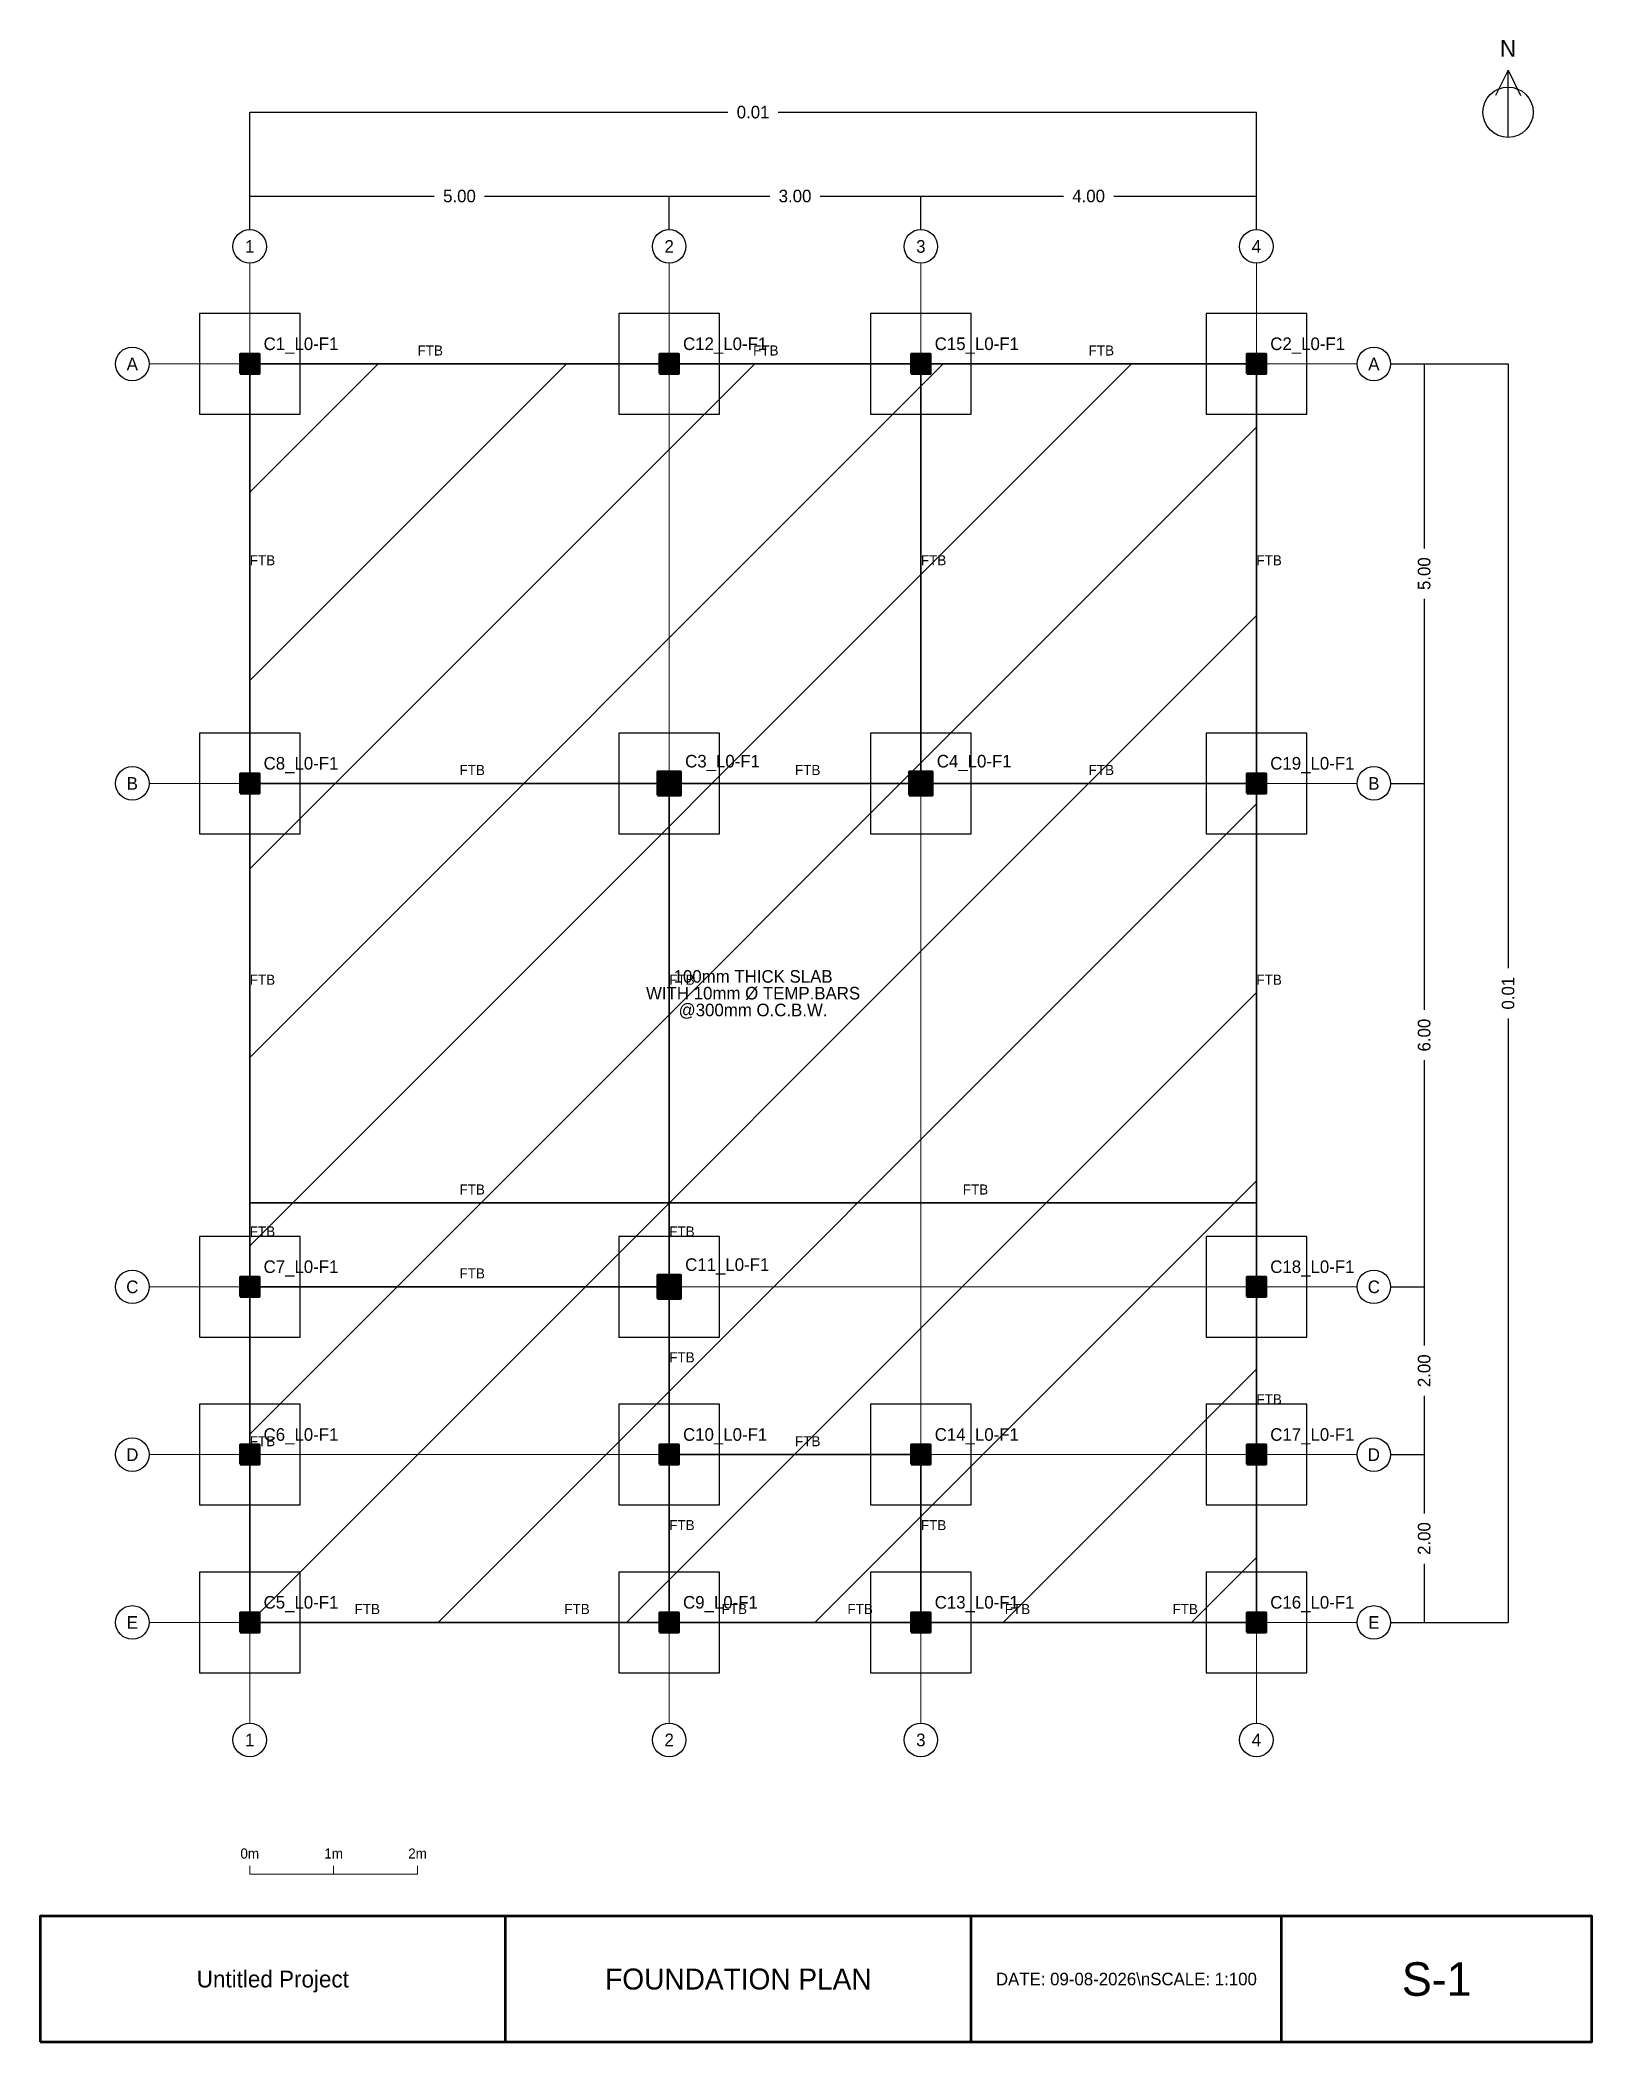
# Model space of a CAD drawing. Header units: millimetres. Extents: x -2500 to 16000, y -5000 to 18860.
import ezdxf
from ezdxf.enums import TextEntityAlignment as Align

# ---------------------------------------------------------------- set-up
doc = ezdxf.new("R2010")
doc.units = ezdxf.units.MM
doc.linetypes.add('DASHED', pattern=[5, -5])
for name, color, linetype, lineweight in [('BEAMS', 3, 'DASHED', 35), ('COLUMNS', 1, 'CONTINUOUS', 50), ('DIMENSIONS', 2, 'CONTINUOUS', 18), ('FOOTINGS', 5, 'DASHED', 25), ('GRID', 8, 'CONTINUOUS', 18), ('GRID_BUBBLE', 8, 'CONTINUOUS', 25), ('NORTH_ARROW', 7, 'CONTINUOUS', 25), ('SCALE_BAR', 7, 'CONTINUOUS', 18), ('SLAB_HATCH', 8, 'CONTINUOUS', 13), ('SLAB_NOTES', 7, 'CONTINUOUS', 18), ('TITLE_BLOCK', 7, 'CONTINUOUS', 50)]:
    doc.layers.add(name, color=color, linetype=linetype, lineweight=lineweight)
doc.dimstyles.new('ARCH_DIM', dxfattribs={"dimtxt": 150, "dimasz": 2.5, "dimexe": 1.25, "dimexo": 0.625, "dimtad": 1, "dimcen": 2.5, "dimclrd": 2, "dimclre": 2, "dimclrt": 2, "dimazin": 3, "dimtfac": 1, "dimtmove": 0, "dimatfit": 3})

# ---------------------------------------------------------------- blocks, each defined once
blk = doc.blocks.new('_CLOSEDFILLED')
at = {"color": 0, "linetype": 'BYBLOCK'}
blk.add_solid([(-1, 0), (0, 0), (-1, 0)], dxfattribs=at)
blk = doc.blocks.new('*D1')
at = {"color": 2}
for p, q in [((0, 16600), (0, 17000)), ((0.25, 17000), (2200, 17000)), ((2800, 17000), (4999.75, 17000)), ((5000, 16600), (5000, 17000))]:
    blk.add_line(p, q, dxfattribs=at)
at = {"layer": 'Defpoints'}
for p in [(0, 17000), (0, 16600), (5000, 16600)]:
    blk.add_point(p, dxfattribs=at)
at = {"layer": 'DIMENSIONS', "color": 2, "xscale": 0.25, "yscale": 0.25, "rotation": 180}
blk.add_blockref('_CLOSEDFILLED', (0, 17000), dxfattribs=at)
at = {"layer": 'DIMENSIONS', "color": 2, "xscale": 0.25, "yscale": 0.25}
blk.add_blockref('_CLOSEDFILLED', (5000, 17000), dxfattribs=at)
at = {"layer": 'DIMENSIONS', "color": 2, "insert": (2500, 17000), "char_height": 150, "attachment_point": 5}
blk.add_mtext('5.00', dxfattribs=at)
blk = doc.blocks.new('*D2')
at = {"color": 2}
for p, q in [((5000, 16600), (5000, 17000)), ((5000.25, 17000), (6200, 17000)), ((6800, 17000), (7999.75, 17000)), ((8000, 16600), (8000, 17000))]:
    blk.add_line(p, q, dxfattribs=at)
at = {"layer": 'Defpoints'}
for p in [(5000, 17000), (5000, 16600), (8000, 16600)]:
    blk.add_point(p, dxfattribs=at)
at = {"layer": 'DIMENSIONS', "color": 2, "xscale": 0.25, "yscale": 0.25, "rotation": 180}
blk.add_blockref('_CLOSEDFILLED', (5000, 17000), dxfattribs=at)
at = {"layer": 'DIMENSIONS', "color": 2, "xscale": 0.25, "yscale": 0.25}
blk.add_blockref('_CLOSEDFILLED', (8000, 17000), dxfattribs=at)
at = {"layer": 'DIMENSIONS', "color": 2, "insert": (6500, 17000), "char_height": 150, "attachment_point": 5}
blk.add_mtext('3.00', dxfattribs=at)
blk = doc.blocks.new('*D3')
at = {"color": 2}
for p, q in [((8000, 16600), (8000, 17000)), ((8000.25, 17000), (9700, 17000)), ((10300, 17000), (11999.75, 17000)), ((12000, 16600), (12000, 17000))]:
    blk.add_line(p, q, dxfattribs=at)
at = {"layer": 'Defpoints'}
for p in [(8000, 17000), (8000, 16600), (12000, 16600)]:
    blk.add_point(p, dxfattribs=at)
at = {"layer": 'DIMENSIONS', "color": 2, "xscale": 0.25, "yscale": 0.25, "rotation": 180}
blk.add_blockref('_CLOSEDFILLED', (8000, 17000), dxfattribs=at)
at = {"layer": 'DIMENSIONS', "color": 2, "xscale": 0.25, "yscale": 0.25}
blk.add_blockref('_CLOSEDFILLED', (12000, 17000), dxfattribs=at)
at = {"layer": 'DIMENSIONS', "color": 2, "insert": (10000, 17000), "char_height": 150, "attachment_point": 5}
blk.add_mtext('4.00', dxfattribs=at)
blk = doc.blocks.new('*D4')
at = {"color": 2}
for p, q in [((0, 16600), (0, 18000)), ((0.25, 18000), (5700, 18000)), ((6300, 18000), (11999.75, 18000)), ((12000, 16600), (12000, 18000))]:
    blk.add_line(p, q, dxfattribs=at)
at = {"layer": 'Defpoints'}
for p in [(0, 18000), (0, 16600), (12000, 16600)]:
    blk.add_point(p, dxfattribs=at)
at = {"layer": 'DIMENSIONS', "color": 2, "xscale": 0.25, "yscale": 0.25, "rotation": 180}
blk.add_blockref('_CLOSEDFILLED', (0, 18000), dxfattribs=at)
at = {"layer": 'DIMENSIONS', "color": 2, "xscale": 0.25, "yscale": 0.25}
blk.add_blockref('_CLOSEDFILLED', (12000, 18000), dxfattribs=at)
at = {"layer": 'DIMENSIONS', "color": 2, "insert": (6000, 18000), "char_height": 150, "attachment_point": 5}
blk.add_mtext('0.01', dxfattribs=at)
blk = doc.blocks.new('*D5')
at = {"color": 2}
for p, q in [((13600, 15000), (14000, 15000)), ((14000, 15000.25), (14000, 12800)), ((14000, 12200), (14000, 9999.75)), ((13600, 10000), (14000, 10000))]:
    blk.add_line(p, q, dxfattribs=at)
at = {"layer": 'Defpoints'}
for p in [(13600, 15000), (14000, 15000), (13600, 10000)]:
    blk.add_point(p, dxfattribs=at)
at = {"layer": 'DIMENSIONS', "color": 2, "xscale": 0.25, "yscale": 0.25}
for p, rotation in [((14000, 15000), 270), ((14000, 10000), 90)]:
    blk.add_blockref('_CLOSEDFILLED', p, dxfattribs=dict(at, rotation=rotation))
at = {"layer": 'DIMENSIONS', "color": 2, "insert": (14000, 12500), "char_height": 150, "attachment_point": 5, "rotation": 90}
blk.add_mtext('5.00', dxfattribs=at)
blk = doc.blocks.new('*D6')
at = {"color": 2}
for p, q in [((13600, 10000), (14000, 10000)), ((14000, 10000.25), (14000, 7300)), ((14000, 6700), (14000, 3999.75)), ((13600, 4000), (14000, 4000))]:
    blk.add_line(p, q, dxfattribs=at)
at = {"layer": 'Defpoints'}
for p in [(13600, 10000), (14000, 10000), (13600, 4000)]:
    blk.add_point(p, dxfattribs=at)
at = {"layer": 'DIMENSIONS', "color": 2, "xscale": 0.25, "yscale": 0.25}
for p, rotation in [((14000, 10000), 270), ((14000, 4000), 90)]:
    blk.add_blockref('_CLOSEDFILLED', p, dxfattribs=dict(at, rotation=rotation))
at = {"layer": 'DIMENSIONS', "color": 2, "insert": (14000, 7000), "char_height": 150, "attachment_point": 5, "rotation": 90}
blk.add_mtext('6.00', dxfattribs=at)
blk = doc.blocks.new('*D7')
at = {"color": 2}
for p, q in [((13600, 4000), (14000, 4000)), ((14000, 4000.25), (14000, 3300)), ((14000, 2700), (14000, 1999.75)), ((13600, 2000), (14000, 2000))]:
    blk.add_line(p, q, dxfattribs=at)
at = {"layer": 'Defpoints'}
for p in [(13600, 4000), (14000, 4000), (13600, 2000)]:
    blk.add_point(p, dxfattribs=at)
at = {"layer": 'DIMENSIONS', "color": 2, "xscale": 0.25, "yscale": 0.25}
for p, rotation in [((14000, 4000), 270), ((14000, 2000), 90)]:
    blk.add_blockref('_CLOSEDFILLED', p, dxfattribs=dict(at, rotation=rotation))
at = {"layer": 'DIMENSIONS', "color": 2, "insert": (14000, 3000), "char_height": 150, "attachment_point": 5, "rotation": 90}
blk.add_mtext('2.00', dxfattribs=at)
blk = doc.blocks.new('*D8')
at = {"color": 2}
for p, q in [((13600, 2000), (14000, 2000)), ((14000, 2000.25), (14000, 1300)), ((14000, 700), (14000, -0.25)), ((13600, 0), (14000, 0))]:
    blk.add_line(p, q, dxfattribs=at)
at = {"layer": 'Defpoints'}
for p in [(13600, 2000), (14000, 2000), (13600, 0)]:
    blk.add_point(p, dxfattribs=at)
at = {"layer": 'DIMENSIONS', "color": 2, "xscale": 0.25, "yscale": 0.25}
for p, rotation in [((14000, 2000), 270), ((14000, 0), 90)]:
    blk.add_blockref('_CLOSEDFILLED', p, dxfattribs=dict(at, rotation=rotation))
at = {"layer": 'DIMENSIONS', "color": 2, "insert": (14000, 1000), "char_height": 150, "attachment_point": 5, "rotation": 90}
blk.add_mtext('2.00', dxfattribs=at)
blk = doc.blocks.new('*D9')
at = {"color": 2}
for p, q in [((13600, 15000), (15000, 15000)), ((15000, 15000.25), (15000, 7800)), ((15000, 7200), (15000, -0.25)), ((13600, 0), (15000, 0))]:
    blk.add_line(p, q, dxfattribs=at)
at = {"layer": 'Defpoints'}
for p in [(13600, 15000), (15000, 15000), (13600, 0)]:
    blk.add_point(p, dxfattribs=at)
at = {"layer": 'DIMENSIONS', "color": 2, "xscale": 0.25, "yscale": 0.25}
for p, rotation in [((15000, 15000), 270), ((15000, 0), 90)]:
    blk.add_blockref('_CLOSEDFILLED', p, dxfattribs=dict(at, rotation=rotation))
at = {"layer": 'DIMENSIONS', "color": 2, "insert": (15000, 7500), "char_height": 150, "attachment_point": 5, "rotation": 90}
blk.add_mtext('0.01', dxfattribs=at)

msp = doc.modelspace()

# ---------------------------------------------------------------- hatches: boundary and pattern name
at = {"layer": 'COLUMNS'}
for points in [[(-115, 14885), (115, 14885), (115, 15115), (-115, 15115), (-115, 14885)], [(4885, 14885), (5115, 14885), (5115, 15115), (4885, 15115), (4885, 14885)], [(7885, 14885), (8115, 14885), (8115, 15115), (7885, 15115), (7885, 14885)], [(11885, 14885), (12115, 14885), (12115, 15115), (11885, 15115), (11885, 14885)], [(-115, 9885), (115, 9885), (115, 10115), (-115, 10115), (-115, 9885)], [(4860, 9860), (5140, 9860), (5140, 10140), (4860, 10140), (4860, 9860)], [(7860, 9860), (8140, 9860), (8140, 10140), (7860, 10140), (7860, 9860)], [(11885, 9885), (12115, 9885), (12115, 10115), (11885, 10115), (11885, 9885)], [(-115, 3885), (115, 3885), (115, 4115), (-115, 4115), (-115, 3885)], [(4860, 3860), (5140, 3860), (5140, 4140), (4860, 4140), (4860, 3860)], [(11885, 3885), (12115, 3885), (12115, 4115), (11885, 4115), (11885, 3885)], [(-115, 1885), (115, 1885), (115, 2115), (-115, 2115), (-115, 1885)], [(4885, 1885), (5115, 1885), (5115, 2115), (4885, 2115), (4885, 1885)], [(7885, 1885), (8115, 1885), (8115, 2115), (7885, 2115), (7885, 1885)], [(11885, 1885), (12115, 1885), (12115, 2115), (11885, 2115), (11885, 1885)], [(-115, -115), (115, -115), (115, 115), (-115, 115), (-115, -115)], [(4885, -115), (5115, -115), (5115, 115), (4885, 115), (4885, -115)], [(7885, -115), (8115, -115), (8115, 115), (7885, 115), (7885, -115)], [(11885, -115), (12115, -115), (12115, 115), (11885, 115), (11885, -115)]]:
    msp.add_hatch(color=1, dxfattribs=at).paths.add_polyline_path(points)
at = {"layer": 'SLAB_HATCH'}
h = msp.add_hatch(dxfattribs=at)
h.set_pattern_fill('ANSI31', scale=500)
h.paths.add_polyline_path([(0, 0), (12000, 0), (12000, 15000), (0, 15000), (0, 0)])

# ---------------------------------------------------------------- linework, layer by layer
at = {"layer": 'BEAMS', "lineweight": 35}
for p, q in [((0, 10000), (0, 15000)), ((0, 15000), (4000, 15000)), ((4000, 15000), (8000, 15000)), ((8000, 10000), (8000, 15000)), ((8000, 15000), (12000, 15000)), ((12000, 10000), (12000, 15000)), ((0, 5000), (0, 10000)), ((0, 10000), (5000, 10000)), ((5000, 5000), (5000, 10000)), ((5000, 10000), (8000, 10000)), ((8000, 10000), (12000, 10000)), ((12000, 5000), (12000, 10000)), ((0, 4000), (0, 5000)), ((0, 5000), (5000, 5000)), ((5000, 4000), (5000, 5000)), ((5000, 5000), (12000, 5000)), ((12000, 0), (12000, 5000)), ((0, 0), (0, 4000)), ((0, 4000), (5000, 4000)), ((5000, 2000), (5000, 4000)), ((5000, 0), (5000, 2000)), ((5000, 2000), (8000, 2000)), ((8000, 0), (8000, 2000)), ((0, 0), (2500, 0)), ((2500, 0), (5000, 0)), ((5000, 0), (6250, 0)), ((6250, 0), (8000, 0)), ((8000, 0), (10000, 0)), ((10000, 0), (12000, 0))]:
    msp.add_line(p, q, dxfattribs=at)
at = {"layer": 'COLUMNS'}
for points in [[(-115, 14885), (115, 14885), (115, 15115), (-115, 15115), (-115, 14885)], [(4885, 14885), (5115, 14885), (5115, 15115), (4885, 15115), (4885, 14885)], [(7885, 14885), (8115, 14885), (8115, 15115), (7885, 15115), (7885, 14885)], [(11885, 14885), (12115, 14885), (12115, 15115), (11885, 15115), (11885, 14885)], [(-115, 9885), (115, 9885), (115, 10115), (-115, 10115), (-115, 9885)], [(4860, 9860), (5140, 9860), (5140, 10140), (4860, 10140), (4860, 9860)], [(7860, 9860), (8140, 9860), (8140, 10140), (7860, 10140), (7860, 9860)], [(11885, 9885), (12115, 9885), (12115, 10115), (11885, 10115), (11885, 9885)], [(-115, 3885), (115, 3885), (115, 4115), (-115, 4115), (-115, 3885)], [(4860, 3860), (5140, 3860), (5140, 4140), (4860, 4140), (4860, 3860)], [(11885, 3885), (12115, 3885), (12115, 4115), (11885, 4115), (11885, 3885)], [(-115, 1885), (115, 1885), (115, 2115), (-115, 2115), (-115, 1885)], [(4885, 1885), (5115, 1885), (5115, 2115), (4885, 2115), (4885, 1885)], [(7885, 1885), (8115, 1885), (8115, 2115), (7885, 2115), (7885, 1885)], [(11885, 1885), (12115, 1885), (12115, 2115), (11885, 2115), (11885, 1885)], [(-115, -115), (115, -115), (115, 115), (-115, 115), (-115, -115)], [(4885, -115), (5115, -115), (5115, 115), (4885, 115), (4885, -115)], [(7885, -115), (8115, -115), (8115, 115), (7885, 115), (7885, -115)], [(11885, -115), (12115, -115), (12115, 115), (11885, 115), (11885, -115)]]:
    msp.add_lwpolyline(points, dxfattribs=at)
at = {"layer": 'FOOTINGS'}
for points in [[(-600, 14400), (600, 14400), (600, 15600), (-600, 15600), (-600, 14400)], [(4400, 14400), (5600, 14400), (5600, 15600), (4400, 15600), (4400, 14400)], [(7400, 14400), (8600, 14400), (8600, 15600), (7400, 15600), (7400, 14400)], [(11400, 14400), (12600, 14400), (12600, 15600), (11400, 15600), (11400, 14400)], [(-600, 9400), (600, 9400), (600, 10600), (-600, 10600), (-600, 9400)], [(4400, 9400), (5600, 9400), (5600, 10600), (4400, 10600), (4400, 9400)], [(7400, 9400), (8600, 9400), (8600, 10600), (7400, 10600), (7400, 9400)], [(11400, 9400), (12600, 9400), (12600, 10600), (11400, 10600), (11400, 9400)], [(-600, 3400), (600, 3400), (600, 4600), (-600, 4600), (-600, 3400)], [(4400, 3400), (5600, 3400), (5600, 4600), (4400, 4600), (4400, 3400)], [(11400, 3400), (12600, 3400), (12600, 4600), (11400, 4600), (11400, 3400)], [(-600, 1400), (600, 1400), (600, 2600), (-600, 2600), (-600, 1400)], [(4400, 1400), (5600, 1400), (5600, 2600), (4400, 2600), (4400, 1400)], [(7400, 1400), (8600, 1400), (8600, 2600), (7400, 2600), (7400, 1400)], [(11400, 1400), (12600, 1400), (12600, 2600), (11400, 2600), (11400, 1400)], [(-600, -600), (600, -600), (600, 600), (-600, 600), (-600, -600)], [(4400, -600), (5600, -600), (5600, 600), (4400, 600), (4400, -600)], [(7400, -600), (8600, -600), (8600, 600), (7400, 600), (7400, -600)], [(11400, -600), (12600, -600), (12600, 600), (11400, 600), (11400, -600)]]:
    msp.add_lwpolyline(points, dxfattribs=at)
at = {"layer": 'GRID'}
for p, q in [((0, -1200), (0, 16200)), ((5000, -1200), (5000, 16200)), ((8000, -1200), (8000, 16200)), ((12000, -1200), (12000, 16200)), ((-1200, 15000), (13200, 15000)), ((-1200, 10000), (13200, 10000)), ((-1200, 4000), (13200, 4000)), ((-1200, 2000), (13200, 2000)), ((-1200, 0), (13200, 0))]:
    msp.add_line(p, q, dxfattribs=at)
at = {"layer": 'GRID_BUBBLE'}
for centre in [(0, 16400), (5000, 16400), (8000, 16400), (12000, 16400), (-1400, 15000), (13400, 15000), (-1400, 10000), (13400, 10000), (-1400, 4000), (13400, 4000), (-1400, 2000), (13400, 2000), (-1400, 0), (13400, 0), (0, -1400), (5000, -1400), (8000, -1400), (12000, -1400)]:
    msp.add_circle(centre, 200, dxfattribs=at)
at = {"layer": 'NORTH_ARROW'}
for p, q in [((15000, 18500), (14850, 18200)), ((15000, 17700), (15000, 18500)), ((15000, 18500), (15150, 18200))]:
    msp.add_line(p, q, dxfattribs=at)
msp.add_circle((15000, 18000), 300, dxfattribs=at)
at = {"layer": 'SCALE_BAR'}
for p, q in [((0, -3000), (0, -2900)), ((0, -3000), (2000, -3000)), ((1000, -3000), (1000, -2900)), ((2000, -3000), (2000, -2900))]:
    msp.add_line(p, q, dxfattribs=at)
at = {"layer": 'TITLE_BLOCK'}
for p, q in [((3050, -5000), (3050, -3500)), ((8600, -5000), (8600, -3500)), ((12300, -5000), (12300, -3500))]:
    msp.add_line(p, q, dxfattribs=at)
msp.add_lwpolyline([(-2500, -5000), (16000, -5000), (16000, -3500), (-2500, -3500), (-2500, -5000)], dxfattribs=at)

# ---------------------------------------------------------------- texts
at = {"layer": 'BEAMS'}
for p in [(2000, 15100), (6000, 15100), (10000, 15100), (0, 12600), (8000, 12600), (12000, 12600), (2500, 10100), (6500, 10100), (10000, 10100), (0, 7600), (5000, 7600), (12000, 7600), (2500, 5100), (8500, 5100), (0, 4600), (5000, 4600), (2500, 4100), (5000, 3100), (12000, 2600), (0, 2100), (6500, 2100), (5000, 1100), (8000, 1100), (1250, 100), (3750, 100), (5625, 100), (7125, 100), (9000, 100), (11000, 100)]:
    msp.add_text('FTB', height=120, dxfattribs=at).set_placement(p)
at = {"layer": 'COLUMNS'}
for s, p in [('C1_L0-F1', (165, 15165)), ('C12_L0-F1', (5165, 15165)), ('C15_L0-F1', (8165, 15165)), ('C2_L0-F1', (12165, 15165)), ('C8_L0-F1', (165, 10165)), ('C3_L0-F1', (5190, 10190)), ('C4_L0-F1', (8190, 10190)), ('C19_L0-F1', (12165, 10165)), ('C7_L0-F1', (165, 4165)), ('C11_L0-F1', (5190, 4190)), ('C18_L0-F1', (12165, 4165)), ('C6_L0-F1', (165, 2165)), ('C10_L0-F1', (5165, 2165)), ('C14_L0-F1', (8165, 2165)), ('C17_L0-F1', (12165, 2165)), ('C5_L0-F1', (165, 165)), ('C9_L0-F1', (5165, 165)), ('C13_L0-F1', (8165, 165)), ('C16_L0-F1', (12165, 165))]:
    msp.add_text(s, height=150, dxfattribs=at).set_placement(p)
at = {"layer": 'GRID_BUBBLE'}
for s, p in [('1', (0, 16400)), ('2', (5000, 16400)), ('3', (8000, 16400)), ('4', (12000, 16400)), ('A', (-1400, 15000)), ('A', (13400, 15000)), ('B', (-1400, 10000)), ('B', (13400, 10000)), ('C', (-1400, 4000)), ('C', (13400, 4000)), ('D', (-1400, 2000)), ('D', (13400, 2000)), ('E', (-1400, 0)), ('E', (13400, 0)), ('1', (0, -1400)), ('2', (5000, -1400)), ('3', (8000, -1400)), ('4', (12000, -1400))]:
    msp.add_text(s, height=150, dxfattribs=at).set_placement(p, align=Align.MIDDLE_CENTER)
at = {"layer": 'NORTH_ARROW'}
msp.add_text('N', height=200, dxfattribs=at).set_placement((15000, 18600), align=Align.BOTTOM_CENTER)
at = {"layer": 'SCALE_BAR'}
for s, p in [('0m', (0, -2850)), ('1m', (1000, -2850)), ('2m', (2000, -2850))]:
    msp.add_text(s, height=120, dxfattribs=at).set_placement(p, align=Align.BOTTOM_CENTER)
at = {"layer": 'SLAB_NOTES'}
for s, p in [('100mm THICK SLAB', (6000, 7700)), ('WITH 10mm Ø TEMP.BARS', (6000, 7500)), ('@300mm O.C.B.W.', (6000, 7300))]:
    msp.add_text(s, height=150, dxfattribs=at).set_placement(p, align=Align.MIDDLE_CENTER)
at = {"layer": 'TITLE_BLOCK'}
for s, height, p in [('S-1', 400, (14150, -4250)), ('Untitled Project', 200, (275, -4250)), ('FOUNDATION PLAN', 250, (5825, -4250)), ('DATE: 09-08-2026\\nSCALE: 1:100', 150, (10450, -4250))]:
    msp.add_text(s, height=height, dxfattribs=at).set_placement(p, align=Align.MIDDLE_CENTER)

# ---------------------------------------------------------------- dimensions: what is measured, and where the dimension line sits
at = {"layer": 'DIMENSIONS'}
for base, p1, p2, text, picture, middle in [((0, 18000), (0, 16600), (12000, 16600), '0.01', '*D4', (6000, 18000)), ((0, 17000), (0, 16600), (5000, 16600), '5.00', '*D1', (2500, 17000)), ((5000, 17000), (5000, 16600), (8000, 16600), '3.00', '*D2', (6500, 17000)), ((8000, 17000), (8000, 16600), (12000, 16600), '4.00', '*D3', (10000, 17000))]:
    dim = msp.add_linear_dim(base=base, p1=p1, p2=p2, text=text, dimstyle='ARCH_DIM', dxfattribs=at)
    dim.commit()
    dim.dimension.update_dxf_attribs({"geometry": picture, "text_midpoint": middle})
for base, p1, p2, text, picture, middle in [((14000, 15000), (13600, 15000), (13600, 10000), '5.00', '*D5', (14000, 12500)), ((15000, 15000), (13600, 15000), (13600, 0), '0.01', '*D9', (15000, 7500)), ((14000, 10000), (13600, 10000), (13600, 4000), '6.00', '*D6', (14000, 7000)), ((14000, 4000), (13600, 4000), (13600, 2000), '2.00', '*D7', (14000, 3000)), ((14000, 2000), (13600, 2000), (13600, 0), '2.00', '*D8', (14000, 1000))]:
    dim = msp.add_linear_dim(base=base, p1=p1, p2=p2, angle=90, text=text, dimstyle='ARCH_DIM', dxfattribs=at)
    dim.commit()
    dim.dimension.update_dxf_attribs({"geometry": picture, "text_midpoint": middle})

doc.saveas('drawing.dxf')
